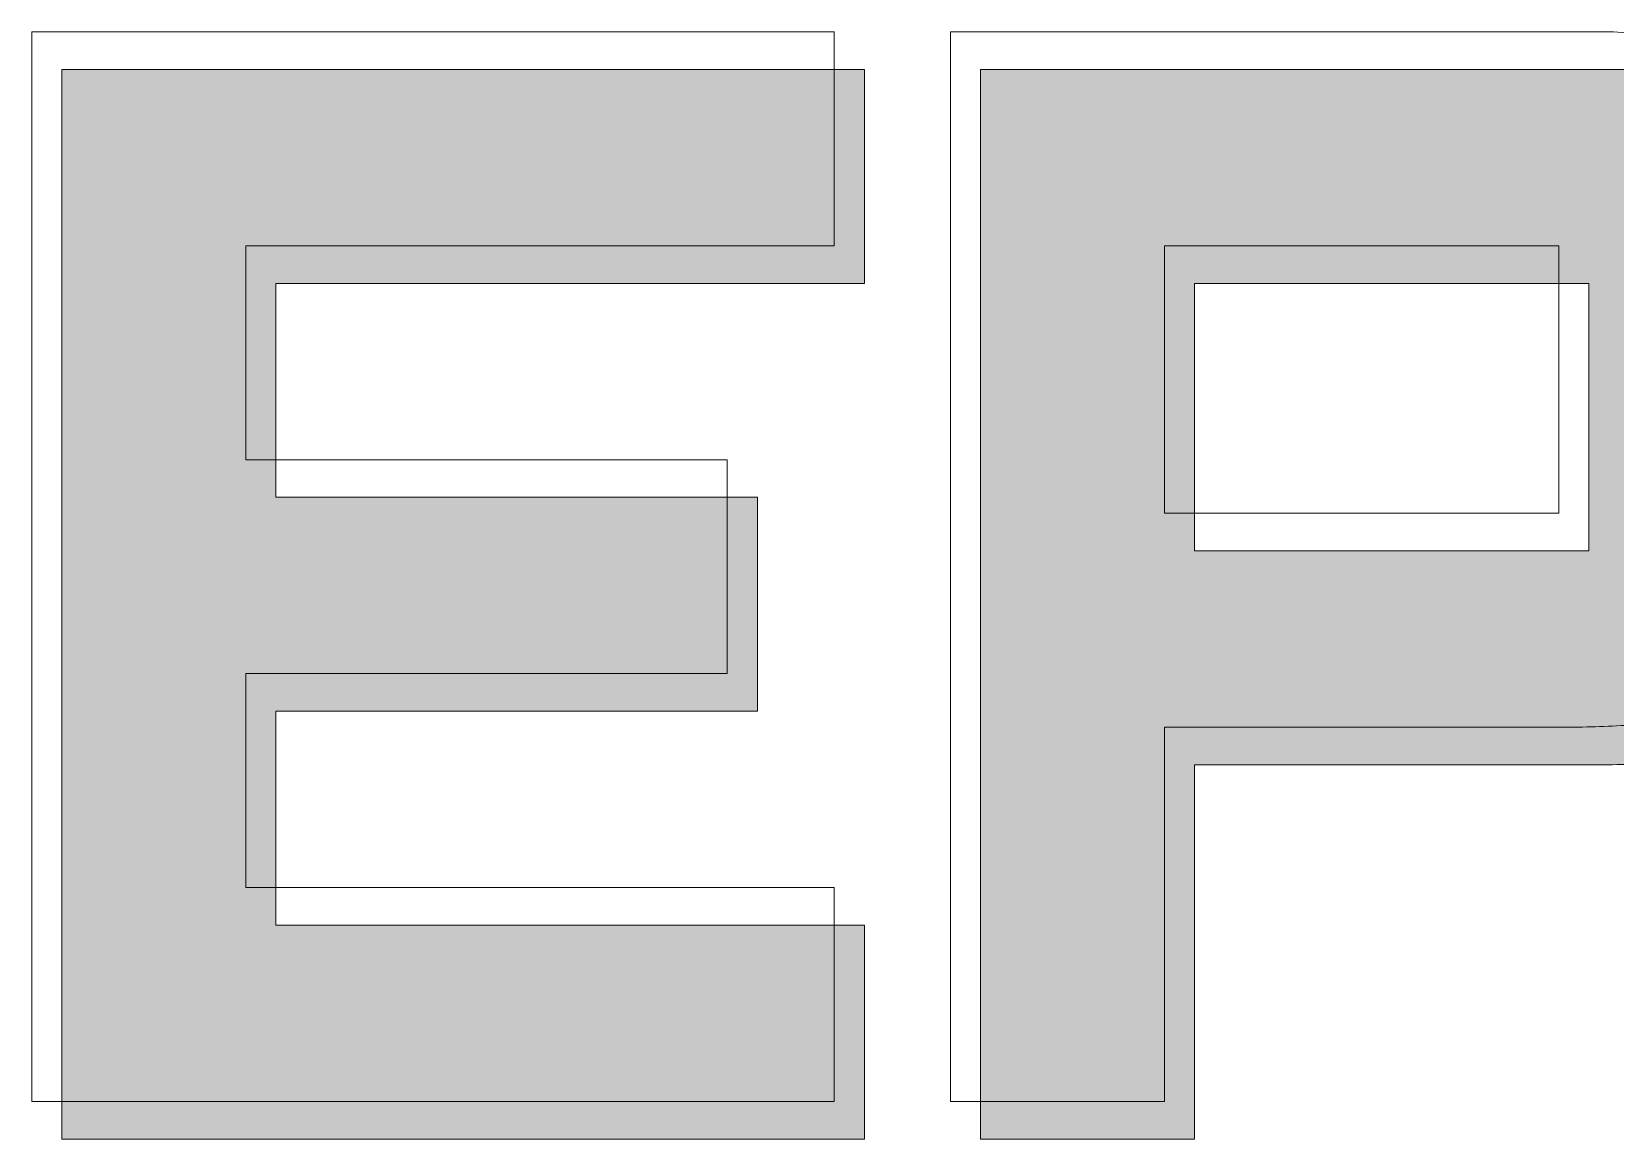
# Model space of a CAD drawing. Header units: inches. Extents: x 0.4 to 14.6, y -16.6 to -0.9.
# Drawn here: x 4.725 to 8.328, y -16.554 to -14.034 of the extents above; entities that cross this region are included whole.
import ezdxf

# ---------------------------------------------------------------- set-up
doc = ezdxf.new("R2010")
doc.units = ezdxf.units.IN
doc.header["$MEASUREMENT"] = 0
doc.layers.add('Layer 1', color=7, linetype='Continuous')

# ---------------------------------------------------------------- blocks, each defined once
blk = doc.blocks.new('block 3')
at = {"layer": 'Layer 1', "true_color": 0xff00ff}
h = blk.add_hatch(color=6, dxfattribs=at)
h.dxf.hatch_style = 2
h.paths.add_polyline_path([(6.6196, -16.0669), (6.6196, -16.5538), (4.7939, -16.5538), (4.7939, -14.1193), (6.6196, -14.1193), (6.6196, -14.6062), (5.2807, -14.6062), (5.2807, -15.0931), (6.3762, -15.0931), (6.3762, -15.58), (5.2807, -15.58), (5.2807, -16.0669)])
h = blk.add_hatch(color=6, dxfattribs=at)
h.dxf.hatch_style = 2
edge = h.paths.add_edge_path()
edge.add_spline(control_points=[(8.7548, -14.7279), (8.7548, -14.8369), (8.7571, -14.9448), (8.7617, -15.0514), (8.7664, -15.158), (8.7629, -15.2659), (8.7513, -15.3748), (8.7467, -15.4351), (8.7316, -15.4861), (8.7061, -15.5279), (8.6806, -15.5696), (8.6423, -15.6078), (8.5914, -15.6426), (8.5403, -15.6751), (8.4893, -15.6931), (8.4383, -15.6965), (8.3873, -15.7), (8.3352, -15.7017), (8.2819, -15.7017), (8.2819, -15.7017), (7.722, -15.7017), (7.722, -15.7017), (7.722, -15.7017), (7.3707, -15.7017), (7.3707, -15.7017), (7.3707, -15.7017), (7.3707, -16.5538), (7.3707, -16.5538), (7.3707, -16.5538), (6.8839, -16.5538), (6.8839, -16.5538), (6.8839, -16.5538), (6.8839, -14.1193), (6.8839, -14.1193), (6.8839, -14.1193), (7.249, -14.1193), (7.249, -14.1193), (7.249, -14.1193), (7.3707, -14.1193), (7.3707, -14.1193), (7.3707, -14.1193), (8.3723, -14.1193), (8.3723, -14.1193), (8.4812, -14.1193), (8.5722, -14.1541), (8.6453, -14.2236), (8.7183, -14.2932), (8.7548, -14.3836), (8.7548, -14.4949), (8.7548, -14.4949), (8.7548, -14.7279), (8.7548, -14.7279)], knot_values=[0, 0, 0, 0, 1, 1, 1, 2, 2, 2, 3, 3, 3, 4, 4, 4, 5, 5, 5, 6, 6, 6, 7, 7, 7, 8, 8, 8, 9, 9, 9, 10, 10, 10, 11, 11, 11, 12, 12, 12, 13, 13, 13, 14, 14, 14, 15, 15, 15, 16, 16, 16, 17, 17, 17, 17], degree=3, periodic=1)
h.paths.add_polyline_path([(8.2679, -15.2148), (8.2679, -15.0931), (8.2679, -14.7279), (8.2679, -14.6062), (7.3707, -14.6062), (7.3707, -14.7279), (7.3707, -15.0931), (7.3707, -15.2148)])
at = {"layer": 'Layer 1', "lineweight": 0}
for points in [[(6.6196, -16.0669), (6.6196, -16.5538), (4.7939, -16.5538), (4.7939, -14.1193), (6.6196, -14.1193), (6.6196, -14.6062), (5.2807, -14.6062), (5.2807, -15.0931), (6.3762, -15.0931), (6.3762, -15.58), (5.2807, -15.58), (5.2807, -16.0669), (6.6196, -16.0669)], [(8.2679, -15.2148), (8.2679, -15.0931), (8.2679, -14.7279), (8.2679, -14.6062), (7.3707, -14.6062), (7.3707, -14.7279), (7.3707, -15.0931), (7.3707, -15.2148), (8.2679, -15.2148)]]:
    blk.add_lwpolyline(points, dxfattribs=at)
blk.add_open_spline([(8.7548, -14.7279), (8.7548, -14.8369), (8.7571, -14.9448), (8.7617, -15.0514), (8.7664, -15.158), (8.7629, -15.2659), (8.7513, -15.3748), (8.7467, -15.4351), (8.7316, -15.4861), (8.7061, -15.5279), (8.6806, -15.5696), (8.6423, -15.6078), (8.5914, -15.6426), (8.5403, -15.6751), (8.4893, -15.6931), (8.4383, -15.6965), (8.3873, -15.7), (8.3352, -15.7017), (8.2819, -15.7017), (8.2819, -15.7017), (7.722, -15.7017), (7.722, -15.7017), (7.722, -15.7017), (7.3707, -15.7017), (7.3707, -15.7017), (7.3707, -15.7017), (7.3707, -16.5538), (7.3707, -16.5538), (7.3707, -16.5538), (6.8839, -16.5538), (6.8839, -16.5538), (6.8839, -16.5538), (6.8839, -14.1193), (6.8839, -14.1193), (6.8839, -14.1193), (7.249, -14.1193), (7.249, -14.1193), (7.249, -14.1193), (7.3707, -14.1193), (7.3707, -14.1193), (7.3707, -14.1193), (8.3723, -14.1193), (8.3723, -14.1193), (8.4812, -14.1193), (8.5722, -14.1541), (8.6453, -14.2236), (8.7183, -14.2932), (8.7548, -14.3836), (8.7548, -14.4949), (8.7548, -14.4949), (8.7548, -14.7279), (8.7548, -14.7279)], degree=3, knots=[0, 0, 0, 0, 1, 1, 1, 2, 2, 2, 3, 3, 3, 4, 4, 4, 5, 5, 5, 6, 6, 6, 7, 7, 7, 8, 8, 8, 9, 9, 9, 10, 10, 10, 11, 11, 11, 12, 12, 12, 13, 13, 13, 14, 14, 14, 15, 15, 15, 16, 16, 16, 17, 17, 17, 17], dxfattribs=at)
blk = doc.blocks.new('block 4')
at = {"layer": 'Layer 1', "lineweight": 0}
for points in [[(6.551, -15.9812), (6.551, -16.4681), (4.7253, -16.4681), (4.7253, -14.0336), (6.551, -14.0336), (6.551, -14.5205), (5.2122, -14.5205), (5.2122, -15.0074), (6.3076, -15.0074), (6.3076, -15.4943), (5.2122, -15.4943), (5.2122, -15.9812), (6.551, -15.9812)], [(8.1994, -15.1291), (8.1994, -15.0074), (8.1994, -14.6422), (8.1994, -14.5205), (7.3022, -14.5205), (7.3022, -14.6422), (7.3022, -15.0074), (7.3022, -15.1291), (8.1994, -15.1291)]]:
    blk.add_lwpolyline(points, dxfattribs=at)
blk.add_open_spline([(8.6862, -14.6422), (8.6862, -14.7512), (8.6885, -14.859), (8.6932, -14.9657), (8.6978, -15.0723), (8.6943, -15.1801), (8.6827, -15.2891), (8.6781, -15.3494), (8.663, -15.4004), (8.6375, -15.4421), (8.612, -15.4839), (8.5737, -15.5221), (8.5228, -15.5569), (8.4718, -15.5894), (8.4207, -15.6073), (8.3698, -15.6108), (8.3187, -15.6143), (8.2666, -15.616), (8.2133, -15.616), (8.2133, -15.616), (7.6534, -15.616), (7.6534, -15.616), (7.6534, -15.616), (7.3022, -15.616), (7.3022, -15.616), (7.3022, -15.616), (7.3022, -16.4681), (7.3022, -16.4681), (7.3022, -16.4681), (6.8153, -16.4681), (6.8153, -16.4681), (6.8153, -16.4681), (6.8153, -14.0336), (6.8153, -14.0336), (6.8153, -14.0336), (7.1804, -14.0336), (7.1804, -14.0336), (7.1804, -14.0336), (7.3022, -14.0336), (7.3022, -14.0336), (7.3022, -14.0336), (8.3037, -14.0336), (8.3037, -14.0336), (8.4126, -14.0336), (8.5037, -14.0684), (8.5767, -14.1379), (8.6497, -14.2075), (8.6862, -14.2979), (8.6862, -14.4092), (8.6862, -14.4092), (8.6862, -14.6422), (8.6862, -14.6422)], degree=3, knots=[0, 0, 0, 0, 1, 1, 1, 2, 2, 2, 3, 3, 3, 4, 4, 4, 5, 5, 5, 6, 6, 6, 7, 7, 7, 8, 8, 8, 9, 9, 9, 10, 10, 10, 11, 11, 11, 12, 12, 12, 13, 13, 13, 14, 14, 14, 15, 15, 15, 16, 16, 16, 17, 17, 17, 17], dxfattribs=at)
blk = doc.blocks.new('block 2')
at = {"layer": 'Layer 1'}
for name in ['block 4', 'block 3']:
    blk.add_blockref(name, (0, 0), dxfattribs=at)

msp = doc.modelspace()

# ---------------------------------------------------------------- block references
at = {"layer": 'Layer 1'}
msp.add_blockref('block 2', (0, 0), dxfattribs=at)

doc.saveas('drawing.dxf')
